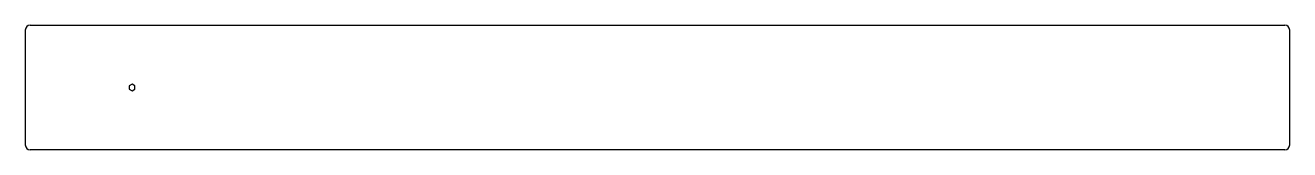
# Model space of a CAD drawing. Header units: millimetres. Extents: x 0 to 1297, y 0 to 128.
import ezdxf

# ---------------------------------------------------------------- set-up
doc = ezdxf.new("R2010")
doc.units = ezdxf.units.MM

msp = doc.modelspace()

# ---------------------------------------------------------------- linework, layer by layer
at = {"color": 7, "linetype": 'Continuous', "lineweight": 25}
for p, q in [((0, 123), (0, 5)), ((5, 128), (1292, 128)), ((1297, 5), (1297, 123)), ((109.5, 67.5), (106.4, 65.8)), ((106.4, 65.8), (106.4, 62.2)), ((112.5, 65.8), (109.5, 67.5)), ((112.5, 62.2), (112.5, 65.8)), ((106.4, 62.2), (109.5, 60.5)), ((109.5, 60.5), (112.5, 62.2)), ((1292, 0), (5, 0))]:
    msp.add_line(p, q, dxfattribs=at)
for centre, start, end in [((5, 123), 90, 180), ((1292, 123), 0, 90), ((5, 5), 180, 270), ((1292, 5), 270, 0)]:
    msp.add_arc(centre, 5, start, end, dxfattribs=at)

doc.saveas('drawing.dxf')
